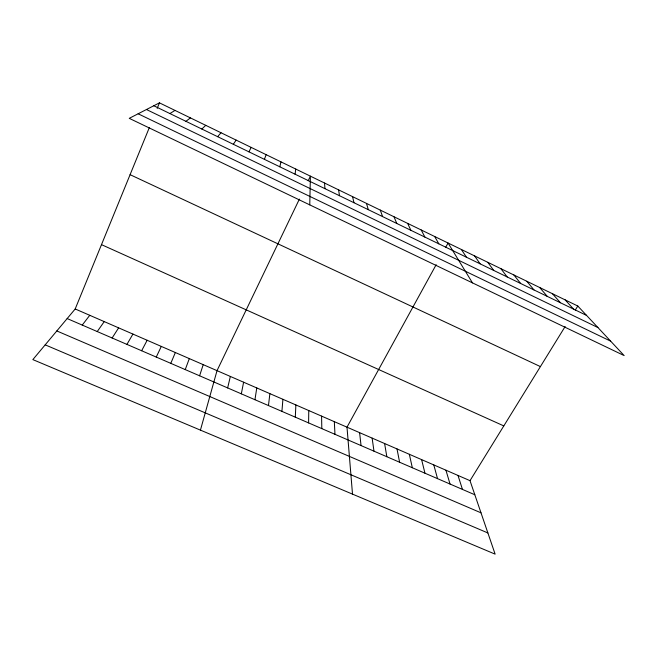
<?xml version="1.0" encoding="UTF-8"?>
<svg xmlns="http://www.w3.org/2000/svg" width="657" height="657" viewBox="0 0 657 657"><rect width="100%" height="100%" fill="white"/><g stroke="black" fill="none" stroke-linecap="round" stroke-linejoin="round"><path stroke-width="0.99" d="M308.601 422.911L308.765 410.543M309.759 204.877L310.4 176.158L308.182 180.774M295.305 417.162L295.872 404.942M281.927 411.381L282.912 399.308M268.467 405.566L269.887 393.642M295.092 174.204L295.732 169.038M254.941 399.719L256.78 387.942M241.324 393.839L243.607 382.21M227.642 387.917L230.352 376.445M279.808 166.796L280.974 161.868M200.434 430.13L217.024 370.647L299.387 199.104M199.597 375.796L203.218 364.643M264.418 159.347L266.126 154.658M185.241 369.595L189.323 358.599M75.194 308.971L470.01 480.669L495.132 554.147L32.85 359.601L75.194 308.971L149.361 127.524M157.195 108.364L159.446 102.853L577.79 306.022L624.15 355.585L129.248 118.342L159.446 102.853M170.795 363.346L175.353 352.522M156.259 357.071L161.294 346.411M248.929 151.841L251.179 147.398M141.641 350.748L147.16 340.26M436.166 264.705L346.995 427.173L352.505 494.121M445.676 247.377L448.066 243.016L472.473 282.88M126.932 344.391L132.936 334.076M470.01 480.669L565.127 326.545M575.253 310.145L577.79 306.022M112.125 337.994L118.63 327.859M233.334 144.285L236.134 140.097M97.236 331.555L104.241 321.602M82.248 325.075L89.763 315.303M217.639 136.681L220.99 132.739M201.839 129.027L205.756 125.339M185.931 121.323L190.423 117.899M169.917 113.562L174.984 110.401M45.185 344.851L487.888 532.958M56.814 330.947L481.006 512.83M67.17 318.563L474.822 494.754M101.49 244.642L503.804 425.908M130.094 174.672L540.407 366.598M138.142 113.784L610.665 341.164M146.454 109.522L597.936 327.556M153.795 105.752L586.586 315.426M565.16 299.888L573.561 309.11M552.447 293.712L560.454 302.762M539.668 287.503L547.265 296.373M526.815 281.262L533.993 289.942M513.881 274.979L520.648 283.479M500.872 268.664L507.22 276.975M487.79 262.307L493.711 270.429M474.625 255.918L480.119 263.843M461.386 249.488L466.437 257.216M434.671 236.512L438.835 243.846M421.194 229.966L424.907 237.095M407.636 223.38L410.888 230.303M393.995 216.761L396.787 223.47M380.272 210.092L382.588 216.596M458.003 475.454L462.462 489.416M445.939 470.207L450.037 484.045M366.466 203.391L368.306 209.673M433.801 464.926L437.529 478.641M421.605 459.621L424.964 473.204M352.579 196.648L353.942 202.717M409.336 454.283L412.325 467.743M397.009 448.92L399.612 462.249M384.608 443.532L386.833 456.722M338.601 189.857L339.48 195.704M372.133 438.104L373.973 451.17M359.601 432.659L361.046 445.577M324.542 183.032L324.928 188.658M334.323 421.663L334.971 434.31M321.577 416.119L321.823 428.627"/></g></svg>
